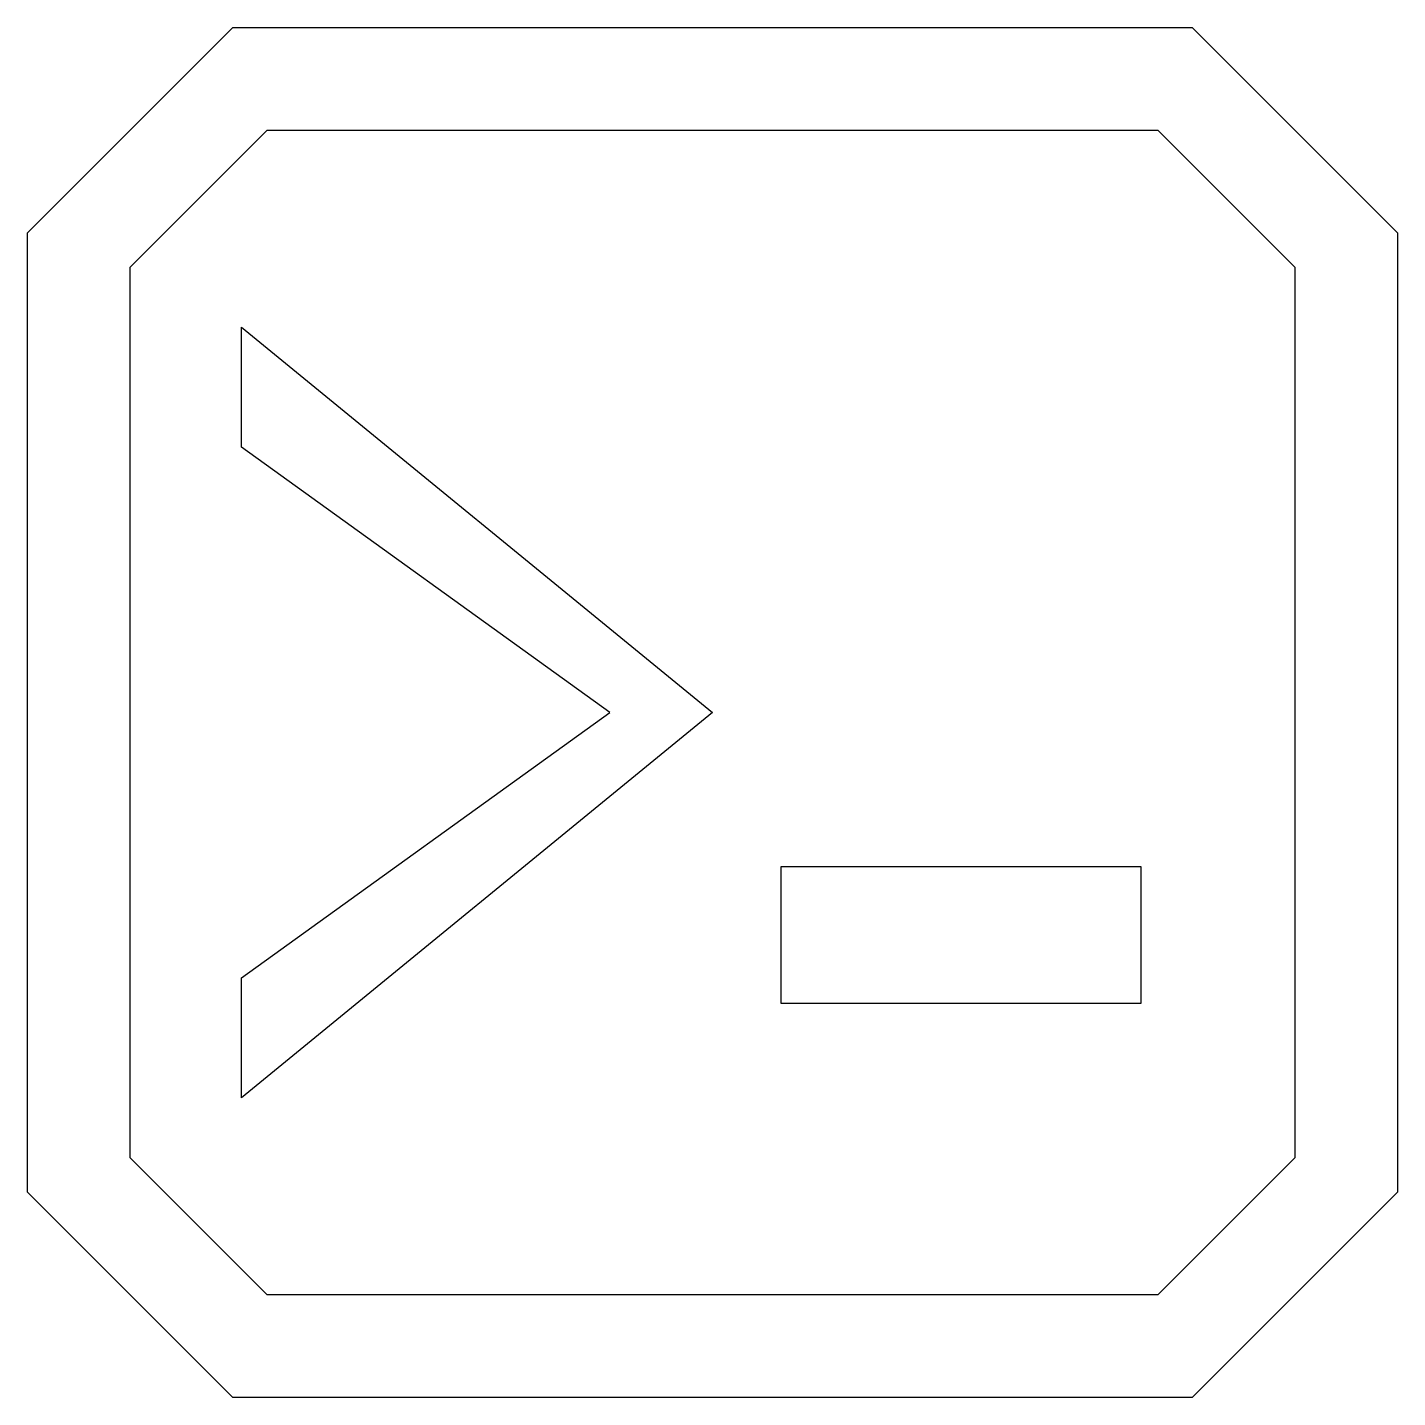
# Model space of a CAD drawing. Header units: millimetres. Extents: x 0.9 to 8.1, y 0.9 to 8.1.
import ezdxf

# ---------------------------------------------------------------- set-up
doc = ezdxf.new("R2010")
doc.units = ezdxf.units.MM
doc.layers.get('0').update_dxf_attribs({"linetype": 'CONTINUOUS'})

msp = doc.modelspace()

# ---------------------------------------------------------------- linework, layer by layer
for points in [[(1.98, 8.1), (7.02, 8.1), (8.1, 7.02), (8.1, 1.98), (7.02, 0.9), (1.98, 0.9), (0.9, 1.98), (0.9, 7.02)], [(2.16, 7.56), (6.84, 7.56), (7.56, 6.84), (7.56, 2.16), (6.84, 1.44), (2.16, 1.44), (1.44, 2.16), (1.44, 6.84)], [(2.025, 6.525), (4.5, 4.5), (2.025, 2.475), (2.025, 3.105), (3.96, 4.5), (2.025, 5.895)], [(4.86, 3.69), (6.75, 3.69), (6.75, 2.97), (4.86, 2.97)]]:
    msp.add_lwpolyline(points, close=True)

doc.saveas('drawing.dxf')
